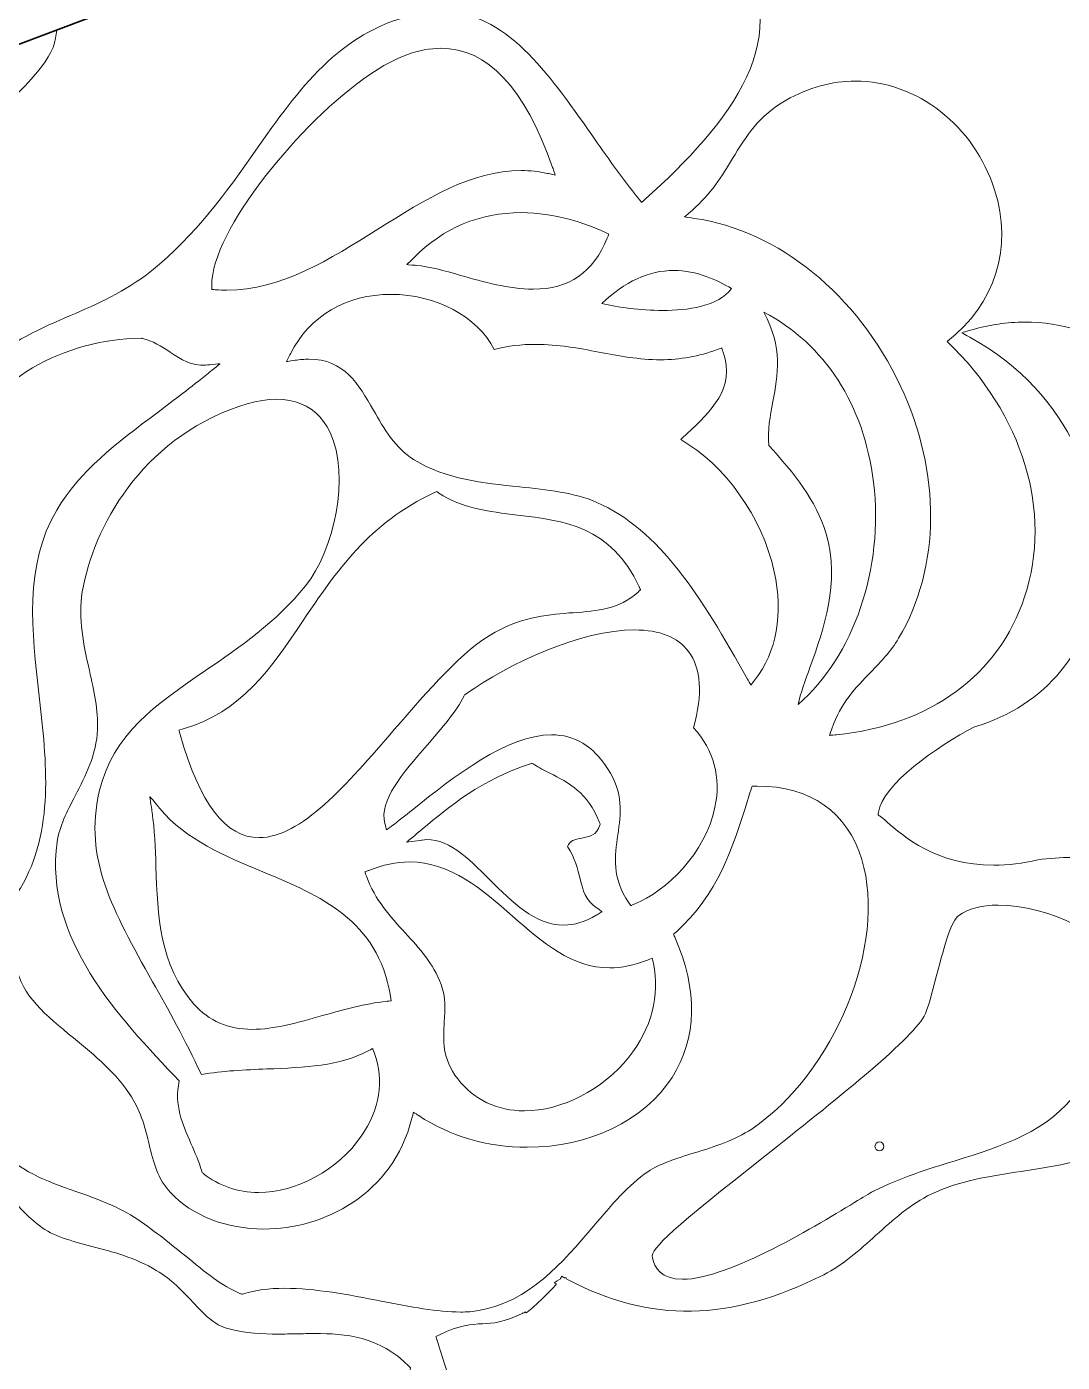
# Model space of a CAD drawing. Header units: millimetres. Extents: x -187 to 113, y -78 to 72.
# Drawn here: x -132.71 to -120.51, y 46.78 to 62.51 of the extents above; entities that cross this region are included whole.
import ezdxf

# ---------------------------------------------------------------- set-up
doc = ezdxf.new("R2010")
doc.units = ezdxf.units.MM
doc.header["$MEASUREMENT"] = 0
doc.layers.add('layer 1', color=7, linetype='Continuous')

msp = doc.modelspace()

# ---------------------------------------------------------------- linework, layer by layer
at = {"layer": 'layer 1', "color": 1, "lineweight": 35}
msp.add_open_spline([(38.43276, 72.15664), (38.43276, 72.15664), (-111.56738, 72.15664), (-111.56738, 72.15664), (-111.56738, 72.15664), (-152.98848, 72.15664), (-186.56732, 38.5779), (-186.56732, -2.84336), (-186.56732, -2.84336), (-186.56732, -44.26448), (-152.98848, -77.84336), (-111.56738, -77.84336), (-111.56738, -77.84336), (-111.56738, -77.84336), (38.43276, -77.84336), (38.43276, -77.84336), (38.43276, -77.84336), (79.85412, -77.84336), (113.43268, -44.26448), (113.43268, -2.84336), (113.43268, -2.84336), (113.43268, 38.5779), (79.85412, 72.15664), (38.43276, 72.15664)], degree=3, knots=[0, 0, 0, 0, 0.14285714, 0.14285714, 0.14285714, 0.14285715, 0.28571429, 0.28571429, 0.28571429, 0.2857143, 0.42857143, 0.42857143, 0.42857143, 0.42857144, 0.57142857, 0.57142857, 0.57142857, 0.57142858, 0.71428571, 0.71428571, 0.71428571, 0.71428572, 1, 1, 1, 1], dxfattribs=at)
msp.add_open_spline([(-117.87722, 66.47888), (-152.71358, 59.99508), (-179.22136, 33.43024), (-181.29874, 1.06578)], degree=3, dxfattribs=at)
at = {"layer": 'layer 1', "color": 1, "lineweight": 9}
for points, knots in [([(-132.35296, 62.47408), (-132.35828, 62.44208), (-132.3634, 62.40976), (-132.36836, 62.3772), (-132.36836, 62.3772), (-132.41172, 62.09346), (-132.77404, 61.75972), (-133.1245, 61.43692), (-133.1245, 61.43692), (-133.51494, 61.07738), (-133.8837, 60.73778), (-133.90712, 60.41408), (-133.90712, 60.41408), (-133.9533, 59.7772), (-133.44768, 58.7219), (-133.27616, 58.5295), (-133.27616, 58.5295), (-133.27616, 58.5295), (-133.24132, 58.49038), (-133.24132, 58.49038), (-133.24132, 58.49038), (-133.24132, 58.49038), (-133.2023, 58.52534), (-133.2023, 58.52534), (-133.2023, 58.52534), (-132.88026, 58.81382), (-132.54716, 58.9577), (-132.19446, 59.11006), (-132.19446, 59.11006), (-131.88022, 59.24578), (-131.55522, 59.38616), (-131.2404, 59.63716), (-131.2404, 59.63716), (-130.71848, 60.0536), (-130.35776, 60.56476), (-130.00902, 61.05904), (-130.00902, 61.05904), (-129.5059, 61.77212), (-129.03074, 62.44558), (-128.15172, 62.65098), (-128.15172, 62.65098), (-128.04054, 62.67692), (-127.93148, 62.69008), (-127.82748, 62.69008), (-127.82748, 62.69008), (-127.07002, 62.69008), (-126.5771, 61.9852), (-126.05518, 61.23894), (-126.05518, 61.23894), (-125.87974, 60.98816), (-125.69842, 60.7288), (-125.50074, 60.48544), (-125.50074, 60.48544), (-125.50074, 60.48544), (-125.46582, 60.44264), (-125.46582, 60.44264), (-125.46582, 60.44264), (-125.46582, 60.44264), (-125.42494, 60.47958), (-125.42494, 60.47958), (-125.42494, 60.47958), (-124.44212, 61.36832), (-123.55508, 62.4213), (-124.4293, 63.49238), (-124.4293, 63.49238), (-124.55598, 63.6476), (-124.76702, 63.71552), (-124.9906, 63.78748), (-124.9906, 63.78748), (-125.22192, 63.86202), (-125.46122, 63.939), (-125.5973, 64.11846), (-125.5973, 64.11846), (-125.69094, 64.24212), (-125.73572, 64.41804), (-125.77892, 64.58812), (-125.77892, 64.58812), (-125.78204, 64.60038), (-125.78516, 64.61266), (-125.7883, 64.62496)], [0, 0, 0, 0, 0.04761905, 0.04761905, 0.04761905, 0.04761906, 0.0952381, 0.0952381, 0.0952381, 0.09523811, 0.14285714, 0.14285714, 0.14285714, 0.14285715, 0.19047619, 0.19047619, 0.19047619, 0.1904762, 0.23809524, 0.23809524, 0.23809524, 0.23809525, 0.28571429, 0.28571429, 0.28571429, 0.2857143, 0.33333333, 0.33333333, 0.33333333, 0.33333334, 0.38095238, 0.38095238, 0.38095238, 0.38095239, 0.42857143, 0.42857143, 0.42857143, 0.42857144, 0.47619048, 0.47619048, 0.47619048, 0.47619049, 0.52380952, 0.52380952, 0.52380952, 0.52380953, 0.57142857, 0.57142857, 0.57142857, 0.57142858, 0.61904762, 0.61904762, 0.61904762, 0.61904763, 0.66666667, 0.66666667, 0.66666667, 0.66666668, 0.71428571, 0.71428571, 0.71428571, 0.71428572, 0.76190476, 0.76190476, 0.76190476, 0.76190477, 0.80952381, 0.80952381, 0.80952381, 0.80952382, 0.85714286, 0.85714286, 0.85714286, 0.85714287, 0.9047619, 0.9047619, 0.9047619, 0.90476191, 1, 1, 1, 1]), ([(-127.83088, 62.25874), (-128.08498, 62.25874), (-128.36686, 62.15438), (-128.66876, 61.94866), (-128.66876, 61.94866), (-129.48952, 61.38962), (-130.5306, 60.10886), (-130.5306, 59.4666), (-130.5306, 59.4666), (-130.5306, 59.4666), (-130.5306, 59.4174), (-130.5306, 59.4174), (-130.5306, 59.4174), (-130.5306, 59.4174), (-130.48202, 59.41358), (-130.48202, 59.41358), (-130.48202, 59.41358), (-130.4381, 59.40996), (-130.39418, 59.4082), (-130.35066, 59.4082), (-130.35066, 59.4082), (-129.71472, 59.40824), (-129.13418, 59.77358), (-128.5727, 60.12678), (-128.5727, 60.12678), (-128.0075, 60.48238), (-127.4736, 60.81818), (-126.88684, 60.81818), (-126.88684, 60.81818), (-126.78252, 60.8182), (-126.67794, 60.80708), (-126.57608, 60.7852), (-126.57608, 60.7852), (-126.57608, 60.7852), (-126.48366, 60.76538), (-126.48366, 60.76538), (-126.48366, 60.76538), (-126.48366, 60.76538), (-126.51558, 60.85534), (-126.51558, 60.85534), (-126.51558, 60.85534), (-126.85118, 61.79972), (-127.2815, 62.25872), (-127.83088, 62.25874)], [0, 0, 0, 0, 0.08333333, 0.08333333, 0.08333333, 0.08333334, 0.16666667, 0.16666667, 0.16666667, 0.16666668, 0.25, 0.25, 0.25, 0.25000001, 0.33333333, 0.33333333, 0.33333333, 0.33333334, 0.41666667, 0.41666667, 0.41666667, 0.41666668, 0.5, 0.5, 0.5, 0.50000001, 0.58333333, 0.58333333, 0.58333333, 0.58333334, 0.66666667, 0.66666667, 0.66666667, 0.66666668, 0.75, 0.75, 0.75, 0.75000001, 0.83333333, 0.83333333, 0.83333333, 0.83333334, 1, 1, 1, 1]), ([(-120.95588, 55.79734), (-120.62494, 56.80052), (-120.97418, 57.94712), (-121.86774, 58.80352), (-121.86774, 58.80352), (-121.30062, 59.2467), (-121.0919, 59.90996), (-121.30944, 60.59036), (-121.30944, 60.59036), (-121.5505, 61.34502), (-122.22476, 61.872), (-122.94888, 61.872), (-122.94888, 61.872), (-123.2263, 61.87206), (-123.50098, 61.7963), (-123.76532, 61.64704), (-123.76532, 61.64704), (-124.08764, 61.46506), (-124.23702, 61.21954), (-124.39514, 60.9595), (-124.39514, 60.9595), (-124.5196, 60.75482), (-124.64832, 60.54314), (-124.87334, 60.34828), (-124.87334, 60.34828), (-124.87334, 60.34828), (-124.96172, 60.2718), (-124.96172, 60.2718), (-124.96172, 60.2718), (-124.96172, 60.2718), (-124.84662, 60.2551), (-124.84662, 60.2551), (-124.84662, 60.2551), (-123.8537, 60.11074), (-122.92396, 59.35598), (-122.42026, 58.28522), (-122.42026, 58.28522), (-121.93722, 57.25856), (-121.94486, 56.14562), (-122.44062, 55.30802), (-122.44062, 55.30802), (-122.53212, 55.15306), (-122.64662, 55.03478), (-122.76794, 54.90968), (-122.76794, 54.90968), (-122.94226, 54.72988), (-123.12246, 54.54382), (-123.2278, 54.24272), (-123.2278, 54.24272), (-123.2278, 54.24272), (-123.25542, 54.1638), (-123.25542, 54.1638), (-123.25542, 54.1638), (-123.25542, 54.1638), (-123.17302, 54.17202), (-123.17302, 54.17202), (-123.17302, 54.17202), (-122.06862, 54.28162), (-121.26044, 54.87398), (-120.95588, 55.79734)], [0, 0, 0, 0, 0.0625, 0.0625, 0.0625, 0.06250001, 0.125, 0.125, 0.125, 0.12500001, 0.1875, 0.1875, 0.1875, 0.18750001, 0.25, 0.25, 0.25, 0.25000001, 0.3125, 0.3125, 0.3125, 0.31250001, 0.375, 0.375, 0.375, 0.37500001, 0.4375, 0.4375, 0.4375, 0.43750001, 0.5, 0.5, 0.5, 0.50000001, 0.5625, 0.5625, 0.5625, 0.56250001, 0.625, 0.625, 0.625, 0.62500001, 0.6875, 0.6875, 0.6875, 0.68750001, 0.75, 0.75, 0.75, 0.75000001, 0.8125, 0.8125, 0.8125, 0.81250001, 0.875, 0.875, 0.875, 0.87500001, 1, 1, 1, 1]), ([(-126.88666, 60.32206), (-127.37284, 60.32206), (-127.79778, 60.14366), (-128.14966, 59.79166), (-128.14966, 59.79166), (-128.14966, 59.79166), (-128.2319, 59.70948), (-128.2319, 59.70948), (-128.2319, 59.70948), (-128.2319, 59.70948), (-128.11664, 59.70076), (-128.11664, 59.70076), (-128.11664, 59.70076), (-127.9741, 59.68984), (-127.79216, 59.63818), (-127.59954, 59.58332), (-127.59954, 59.58332), (-127.33132, 59.50702), (-127.02724, 59.42056), (-126.74564, 59.42056), (-126.74564, 59.42056), (-126.32084, 59.4206), (-126.0349, 59.61774), (-125.8715, 60.0232), (-125.8715, 60.0232), (-125.8715, 60.0232), (-125.85238, 60.07054), (-125.85238, 60.07054), (-125.85238, 60.07054), (-125.85238, 60.07054), (-125.89834, 60.09184), (-125.89834, 60.09184), (-125.89834, 60.09184), (-126.12588, 60.19682), (-126.4821, 60.32204), (-126.88666, 60.32206)], [0, 0, 0, 0, 0.1, 0.1, 0.1, 0.10000001, 0.2, 0.2, 0.2, 0.20000001, 0.3, 0.3, 0.3, 0.30000001, 0.4, 0.4, 0.4, 0.40000001, 0.5, 0.5, 0.5, 0.50000001, 0.6, 0.6, 0.6, 0.60000001, 0.7, 0.7, 0.7, 0.70000001, 0.8, 0.8, 0.8, 0.80000001, 1, 1, 1, 1]), ([(-125.2181, 59.16972), (-125.48338, 59.16972), (-125.74772, 59.20848), (-125.93512, 59.25084), (-125.93512, 59.25084), (-125.66594, 59.50962), (-125.38186, 59.6408), (-125.08954, 59.6408), (-125.08954, 59.6408), (-124.81528, 59.64082), (-124.57558, 59.52668), (-124.40746, 59.42836), (-124.40746, 59.42836), (-124.56388, 59.21596), (-124.92962, 59.16972), (-125.2181, 59.16972)], [0, 0, 0, 0, 0.2, 0.2, 0.2, 0.20000001, 0.4, 0.4, 0.4, 0.40000001, 0.6, 0.6, 0.6, 0.60000001, 1, 1, 1, 1]), ([(-124.18034, 54.7557), (-124.18034, 54.7557), (-124.13192, 54.818), (-124.13192, 54.818), (-124.13192, 54.818), (-123.87708, 55.14606), (-123.79644, 55.59866), (-123.90474, 56.09242), (-123.90474, 56.09242), (-124.04562, 56.73546), (-124.4838, 57.35048), (-125.00664, 57.64802), (-125.00664, 57.64802), (-124.98174, 57.67162), (-124.95642, 57.69528), (-124.93128, 57.71884), (-124.93128, 57.71884), (-124.65084, 57.98074), (-124.36086, 58.25132), (-124.5064, 58.67696), (-124.5064, 58.67696), (-124.5064, 58.67696), (-124.52394, 58.72818), (-124.52394, 58.72818), (-124.52394, 58.72818), (-124.52394, 58.72818), (-124.57422, 58.7096), (-124.57422, 58.7096), (-124.57422, 58.7096), (-124.79374, 58.62862), (-125.01316, 58.58924), (-125.2455, 58.58924), (-125.2455, 58.58924), (-125.49598, 58.58926), (-125.73672, 58.63482), (-125.96962, 58.67908), (-125.96962, 58.67908), (-126.20722, 58.72412), (-126.45288, 58.77072), (-126.71342, 58.77072), (-126.71342, 58.77072), (-126.88228, 58.77074), (-127.0424, 58.75132), (-127.20168, 58.71164), (-127.20168, 58.71164), (-127.39906, 59.09528), (-127.8902, 59.35976), (-128.41502, 59.35976), (-128.41502, 59.35976), (-128.94512, 59.35978), (-129.37808, 59.10474), (-129.60286, 58.65994), (-129.60286, 58.65994), (-129.60286, 58.65994), (-129.64936, 58.56796), (-129.64936, 58.56796), (-129.64936, 58.56796), (-129.64936, 58.56796), (-129.54836, 58.5831), (-129.54836, 58.5831), (-129.54836, 58.5831), (-129.49148, 58.5916), (-129.43666, 58.59588), (-129.38576, 58.59588), (-129.38576, 58.59588), (-128.9685, 58.59594), (-128.80182, 58.30438), (-128.62548, 57.9956), (-128.62548, 57.9956), (-128.5002, 57.77648), (-128.37076, 57.54988), (-128.14652, 57.41134), (-128.14652, 57.41134), (-127.77388, 57.18138), (-127.33314, 57.13568), (-126.90678, 57.09142), (-126.90678, 57.09142), (-126.5751, 57.0571), (-126.26176, 57.02458), (-125.99644, 56.90922), (-125.99644, 56.90922), (-125.25352, 56.5862), (-124.77176, 55.8081), (-124.21906, 54.82456), (-124.21906, 54.82456), (-124.21906, 54.82456), (-124.18034, 54.7557), (-124.18034, 54.7557)], [0, 0, 0, 0, 0.04347826, 0.04347826, 0.04347826, 0.04347827, 0.08695652, 0.08695652, 0.08695652, 0.08695653, 0.13043478, 0.13043478, 0.13043478, 0.13043479, 0.17391304, 0.17391304, 0.17391304, 0.17391305, 0.2173913, 0.2173913, 0.2173913, 0.21739131, 0.26086957, 0.26086957, 0.26086957, 0.26086958, 0.30434783, 0.30434783, 0.30434783, 0.30434784, 0.34782609, 0.34782609, 0.34782609, 0.3478261, 0.39130435, 0.39130435, 0.39130435, 0.39130436, 0.43478261, 0.43478261, 0.43478261, 0.43478262, 0.47826087, 0.47826087, 0.47826087, 0.47826088, 0.52173913, 0.52173913, 0.52173913, 0.52173914, 0.56521739, 0.56521739, 0.56521739, 0.5652174, 0.60869565, 0.60869565, 0.60869565, 0.60869566, 0.65217391, 0.65217391, 0.65217391, 0.65217392, 0.69565217, 0.69565217, 0.69565217, 0.69565218, 0.73913043, 0.73913043, 0.73913043, 0.73913044, 0.7826087, 0.7826087, 0.7826087, 0.78260871, 0.82608696, 0.82608696, 0.82608696, 0.82608697, 0.86956522, 0.86956522, 0.86956522, 0.86956523, 0.91304348, 0.91304348, 0.91304348, 0.91304349, 1, 1, 1, 1]), ([(-119.06582, 55.10064), (-119.0621, 55.10678), (-119.05978, 55.11388), (-119.05846, 55.12194), (-119.05846, 55.12194), (-119.05332, 55.15578), (-119.0738, 55.17758), (-119.1058, 55.19426), (-119.1058, 55.19426), (-118.5536, 55.94666), (-118.46128, 56.84016), (-118.85462, 57.6562), (-118.85462, 57.6562), (-119.25754, 58.49232), (-120.0821, 59.03254), (-120.95532, 59.03254), (-120.95532, 59.03254), (-121.16232, 59.03256), (-121.37024, 59.0023), (-121.57336, 58.9427), (-121.57336, 58.9427), (-121.57336, 58.9427), (-121.69612, 58.90666), (-121.69612, 58.90666), (-121.69612, 58.90666), (-121.69612, 58.90666), (-121.58384, 58.84484), (-121.58384, 58.84484), (-121.58384, 58.84484), (-120.40774, 58.19666), (-119.97886, 56.97914), (-120.0755, 56.0601), (-120.0755, 56.0601), (-120.16896, 55.1707), (-120.70158, 54.5176), (-121.54556, 54.26478), (-121.54556, 54.26478), (-121.9886, 54.0386), (-122.63282, 53.57764), (-122.67782, 53.26118), (-122.67782, 53.26118), (-122.67782, 53.26118), (-122.68254, 53.2271), (-122.68254, 53.2271), (-122.68254, 53.2271), (-122.68254, 53.2271), (-122.65388, 53.2087), (-122.65388, 53.2087), (-122.65388, 53.2087), (-122.6377, 53.19824), (-122.60974, 53.17364), (-122.5773, 53.14516), (-122.5773, 53.14516), (-122.38886, 52.97926), (-121.9965, 52.63388), (-121.3192, 52.63388), (-121.3192, 52.63388), (-121.1518, 52.63388), (-120.9759, 52.65578), (-120.80192, 52.69786), (-120.80192, 52.69786), (-120.6635, 52.71648), (-120.5293, 52.72582), (-120.40336, 52.72582), (-120.40336, 52.72582), (-119.72604, 52.72586), (-119.25638, 52.46092), (-119.08066, 51.97988), (-119.08066, 51.97988), (-118.8454, 51.33594), (-119.2064, 50.45362), (-119.97876, 49.78458), (-119.97876, 49.78458), (-119.97876, 49.78458), (-120.13052, 49.65312), (-120.13052, 49.65312), (-120.13052, 49.65312), (-120.13052, 49.65312), (-119.9343, 49.6919), (-119.9343, 49.6919), (-119.9343, 49.6919), (-119.7777, 49.72288), (-119.62572, 49.77564), (-119.47878, 49.84386), (-119.47878, 49.84386), (-119.47878, 49.84386), (-119.4931, 49.81132), (-119.4931, 49.81132), (-119.4931, 49.81132), (-119.75478, 49.21506), (-120.35788, 49.12374), (-120.9966, 49.0272), (-120.9966, 49.0272), (-121.3595, 48.97228), (-121.73478, 48.9155), (-122.05522, 48.7608), (-122.05522, 48.7608), (-122.2977, 48.6435), (-122.5059, 48.45606), (-122.7072, 48.27484), (-122.7072, 48.27484), (-122.89898, 48.10208), (-123.09748, 47.92336), (-123.32184, 47.81074), (-123.32184, 47.81074), (-124.42586, 47.25584), (-125.36414, 47.23826), (-126.34724, 47.75686), (-126.34724, 47.75686), (-126.34724, 47.75686), (-126.35698, 47.77292), (-126.35698, 47.77292), (-126.35698, 47.77292), (-126.35698, 47.77292), (-126.37502, 47.77292), (-126.37502, 47.77292), (-126.37502, 47.77292), (-126.37502, 47.77292), (-126.40746, 47.79288), (-126.40746, 47.79288), (-126.40746, 47.79288), (-126.40746, 47.79288), (-126.42458, 47.759), (-126.42458, 47.759), (-126.42458, 47.759), (-126.42458, 47.759), (-126.49592, 47.71576), (-126.49592, 47.71576), (-126.49592, 47.71576), (-126.49592, 47.71576), (-126.46876, 47.70132), (-126.46876, 47.70132), (-126.46876, 47.70132), (-126.55514, 47.6064), (-126.75884, 47.40228), (-126.8281, 47.36104), (-126.8281, 47.36104), (-126.8281, 47.36104), (-126.8363, 47.3714), (-126.8363, 47.3714), (-126.8363, 47.3714), (-126.8363, 47.3714), (-126.87386, 47.35324), (-126.87386, 47.35324), (-126.87386, 47.35324), (-127.09764, 47.24508), (-127.21622, 47.239), (-127.34174, 47.23258), (-127.34174, 47.23258), (-127.47188, 47.2261), (-127.60666, 47.21926), (-127.84918, 47.1022), (-127.84918, 47.1022), (-127.84918, 47.1022), (-127.89084, 47.08212), (-127.89084, 47.08212), (-127.89084, 47.08212), (-127.89084, 47.08212), (-127.87654, 47.03772), (-127.87654, 47.03772), (-127.87654, 47.03772), (-127.84296, 46.93368), (-127.81152, 46.83342), (-127.78098, 46.73644), (-127.78098, 46.73644), (-127.59308, 46.13976), (-127.4449, 45.66842), (-127.10048, 45.15688), (-127.10048, 45.15688), (-126.42622, 44.15694), (-125.22706, 43.51078), (-124.04542, 43.51068), (-124.04542, 43.51068), (-123.50474, 43.51068), (-122.99794, 43.64364), (-122.53874, 43.90578), (-122.53874, 43.90578), (-121.9359, 44.2497), (-121.67406, 44.73928), (-121.44306, 45.1712), (-121.44306, 45.1712), (-121.27812, 45.47976), (-121.12236, 45.77106), (-120.86346, 45.98892), (-120.86346, 45.98892), (-120.77998, 46.05926), (-120.6424, 46.09002), (-120.50944, 46.11972), (-120.50944, 46.11972), (-120.39458, 46.14538), (-120.28614, 46.16966), (-120.20628, 46.21902), (-120.20628, 46.21902), (-118.95734, 46.99464), (-118.81456, 48.65596), (-119.3981, 49.81388), (-119.3981, 49.81388), (-119.3981, 49.81388), (-119.42572, 49.86876), (-119.42572, 49.86876), (-119.42572, 49.86876), (-118.63528, 50.2618), (-118.02012, 51.1628), (-117.85796, 52.23656), (-117.85796, 52.23656), (-117.67352, 53.45748), (-118.12364, 54.51642), (-119.06582, 55.10064)], [0, 0, 0, 0, 0.01886792, 0.01886792, 0.01886792, 0.01886793, 0.03773585, 0.03773585, 0.03773585, 0.03773586, 0.05660377, 0.05660377, 0.05660377, 0.05660378, 0.0754717, 0.0754717, 0.0754717, 0.07547171, 0.09433962, 0.09433962, 0.09433962, 0.09433963, 0.11320755, 0.11320755, 0.11320755, 0.11320756, 0.13207547, 0.13207547, 0.13207547, 0.13207548, 0.1509434, 0.1509434, 0.1509434, 0.15094341, 0.16981132, 0.16981132, 0.16981132, 0.16981133, 0.18867925, 0.18867925, 0.18867925, 0.18867926, 0.20754717, 0.20754717, 0.20754717, 0.20754718, 0.22641509, 0.22641509, 0.22641509, 0.2264151, 0.24528302, 0.24528302, 0.24528302, 0.24528303, 0.26415094, 0.26415094, 0.26415094, 0.26415095, 0.28301887, 0.28301887, 0.28301887, 0.28301888, 0.30188679, 0.30188679, 0.30188679, 0.3018868, 0.32075472, 0.32075472, 0.32075472, 0.32075473, 0.33962264, 0.33962264, 0.33962264, 0.33962265, 0.35849057, 0.35849057, 0.35849057, 0.35849058, 0.37735849, 0.37735849, 0.37735849, 0.3773585, 0.39622642, 0.39622642, 0.39622642, 0.39622643, 0.41509434, 0.41509434, 0.41509434, 0.41509435, 0.43396226, 0.43396226, 0.43396226, 0.43396227, 0.45283019, 0.45283019, 0.45283019, 0.4528302, 0.47169811, 0.47169811, 0.47169811, 0.47169812, 0.49056604, 0.49056604, 0.49056604, 0.49056605, 0.50943396, 0.50943396, 0.50943396, 0.50943397, 0.52830189, 0.52830189, 0.52830189, 0.5283019, 0.54716981, 0.54716981, 0.54716981, 0.54716982, 0.56603774, 0.56603774, 0.56603774, 0.56603775, 0.58490566, 0.58490566, 0.58490566, 0.58490567, 0.60377358, 0.60377358, 0.60377358, 0.60377359, 0.62264151, 0.62264151, 0.62264151, 0.62264152, 0.64150943, 0.64150943, 0.64150943, 0.64150944, 0.66037736, 0.66037736, 0.66037736, 0.66037737, 0.67924528, 0.67924528, 0.67924528, 0.67924529, 0.69811321, 0.69811321, 0.69811321, 0.69811322, 0.71698113, 0.71698113, 0.71698113, 0.71698114, 0.73584906, 0.73584906, 0.73584906, 0.73584907, 0.75471698, 0.75471698, 0.75471698, 0.75471699, 0.77358491, 0.77358491, 0.77358491, 0.77358492, 0.79245283, 0.79245283, 0.79245283, 0.79245284, 0.81132075, 0.81132075, 0.81132075, 0.81132076, 0.83018868, 0.83018868, 0.83018868, 0.83018869, 0.8490566, 0.8490566, 0.8490566, 0.84905661, 0.86792453, 0.86792453, 0.86792453, 0.86792454, 0.88679245, 0.88679245, 0.88679245, 0.88679246, 0.90566038, 0.90566038, 0.90566038, 0.90566039, 0.9245283, 0.9245283, 0.9245283, 0.92452831, 0.94339623, 0.94339623, 0.94339623, 0.94339624, 0.96226415, 0.96226415, 0.96226415, 0.96226416, 1, 1, 1, 1]), ([(-122.7357, 57.14532), (-122.84504, 58.05522), (-123.31188, 58.77584), (-124.02686, 59.14928), (-124.02686, 59.14928), (-123.802, 58.73174), (-123.86252, 58.40944), (-123.92128, 58.09674), (-123.92128, 58.09674), (-123.95366, 57.92402), (-123.98436, 57.76056), (-123.96994, 57.58034), (-123.96994, 57.58034), (-123.66936, 57.2476), (-123.41202, 56.93792), (-123.29446, 56.53812), (-123.29446, 56.53812), (-123.1256, 55.96352), (-123.32276, 55.41586), (-123.48128, 54.97576), (-123.48128, 54.97576), (-123.54128, 54.80896), (-123.59536, 54.659), (-123.6236, 54.52724), (-123.6236, 54.52724), (-122.96822, 55.0975), (-122.61376, 56.12946), (-122.7357, 57.14532)], [0, 0, 0, 0, 0.24999999, 0.25, 0.25, 0.25, 0.37499999, 0.375, 0.375, 0.375, 0.49999999, 0.5, 0.5, 0.5, 0.62499999, 0.625, 0.625, 0.625, 0.74999999, 0.75, 0.75, 0.75, 0.87499999, 0.875, 0.875, 0.875, 1, 1, 1, 1]), ([(-132.83906, 52.3387), (-132.83906, 52.3387), (-132.80216, 52.33072), (-132.80216, 52.33072), (-132.80216, 52.33072), (-132.80216, 52.33072), (-132.78278, 52.36356), (-132.78278, 52.36356), (-132.78278, 52.36356), (-132.38118, 53.04606), (-132.47362, 53.85008), (-132.5629, 54.6276), (-132.5629, 54.6276), (-132.64992, 55.38638), (-132.74004, 56.171), (-132.3553, 56.81636), (-132.3553, 56.81636), (-132.07488, 57.28742), (-131.6719, 57.59), (-131.16172, 57.97322), (-131.16172, 57.97322), (-130.97348, 58.11466), (-130.77874, 58.26084), (-130.56816, 58.43162), (-130.56816, 58.43162), (-130.56816, 58.43162), (-130.43188, 58.54194), (-130.43188, 58.54194), (-130.43188, 58.54194), (-130.43188, 58.54194), (-130.60564, 58.52616), (-130.60564, 58.52616), (-130.60564, 58.52616), (-130.7635, 58.51216), (-130.8876, 58.59348), (-131.02132, 58.68032), (-131.02132, 58.68032), (-131.12184, 58.74562), (-131.22584, 58.8131), (-131.34688, 58.84052), (-131.34688, 58.84052), (-131.34688, 58.84052), (-131.35284, 58.84188), (-131.35284, 58.84188), (-131.35284, 58.84188), (-131.35284, 58.84188), (-131.35888, 58.84184), (-131.35888, 58.84184), (-131.35888, 58.84184), (-132.28834, 58.83264), (-133.11168, 58.35058), (-133.56118, 57.5523), (-133.56118, 57.5523), (-133.97324, 56.82066), (-133.98664, 55.97106), (-133.5986, 55.27394), (-133.5986, 55.27394), (-133.82544, 54.75556), (-134.04514, 53.70276), (-133.69382, 52.99398), (-133.69382, 52.99398), (-133.5208, 52.64478), (-133.23316, 52.4243), (-132.83906, 52.3387)], [0, 0, 0, 0, 0.05882353, 0.05882353, 0.05882353, 0.05882354, 0.11764706, 0.11764706, 0.11764706, 0.11764707, 0.17647059, 0.17647059, 0.17647059, 0.1764706, 0.23529412, 0.23529412, 0.23529412, 0.23529413, 0.29411765, 0.29411765, 0.29411765, 0.29411766, 0.35294118, 0.35294118, 0.35294118, 0.35294119, 0.41176471, 0.41176471, 0.41176471, 0.41176472, 0.47058824, 0.47058824, 0.47058824, 0.47058825, 0.52941176, 0.52941176, 0.52941176, 0.52941177, 0.58823529, 0.58823529, 0.58823529, 0.5882353, 0.64705882, 0.64705882, 0.64705882, 0.64705883, 0.70588235, 0.70588235, 0.70588235, 0.70588236, 0.76470588, 0.76470588, 0.76470588, 0.76470589, 0.82352941, 0.82352941, 0.82352941, 0.82352942, 0.88235294, 0.88235294, 0.88235294, 0.88235295, 1, 1, 1, 1]), ([(-130.77442, 49.35502), (-130.72934, 49.25242), (-130.68268, 49.14628), (-130.64752, 49.02992), (-130.64752, 49.02992), (-130.64752, 49.02992), (-130.64272, 49.01414), (-130.64272, 49.01414), (-130.64272, 49.01414), (-130.64272, 49.01414), (-130.62986, 49.00378), (-130.62986, 49.00378), (-130.62986, 49.00378), (-130.44778, 48.85724), (-130.22258, 48.77972), (-129.97874, 48.77972), (-129.97874, 48.77972), (-129.52888, 48.77974), (-129.04298, 49.04546), (-128.76954, 49.44092), (-128.76954, 49.44092), (-128.55408, 49.75264), (-128.49876, 50.09974), (-128.61368, 50.4183), (-128.61368, 50.4183), (-128.61368, 50.4183), (-128.63432, 50.47582), (-128.63432, 50.47582), (-128.63432, 50.47582), (-128.63432, 50.47582), (-128.68786, 50.44692), (-128.68786, 50.44692), (-128.68786, 50.44692), (-129.01808, 50.26826), (-129.43706, 50.25168), (-129.88062, 50.234), (-129.88062, 50.234), (-130.13728, 50.22386), (-130.40228, 50.21328), (-130.65174, 50.16862), (-130.65174, 50.16862), (-130.84402, 50.57962), (-131.04672, 50.94148), (-131.22618, 51.2618), (-131.22618, 51.2618), (-131.69786, 52.10384), (-132.03866, 52.71218), (-131.85364, 53.50148), (-131.85364, 53.50148), (-131.69388, 54.18402), (-131.1891, 54.52814), (-130.60448, 54.9265), (-130.60448, 54.9265), (-130.19684, 55.20448), (-129.77514, 55.49184), (-129.42458, 55.9273), (-129.42458, 55.9273), (-129.09286, 56.33862), (-128.89488, 57.21666), (-129.13672, 57.73224), (-129.13672, 57.73224), (-129.31244, 58.10692), (-129.69182, 58.2194), (-130.20976, 58.04004), (-130.20976, 58.04004), (-131.3637, 57.64098), (-131.9244, 56.61356), (-132.0539, 55.85496), (-132.0539, 55.85496), (-132.10724, 55.54118), (-132.03768, 55.22938), (-131.97032, 54.9278), (-131.97032, 54.9278), (-131.9166, 54.68684), (-131.86582, 54.45922), (-131.87476, 54.2353), (-131.87476, 54.2353), (-131.88748, 53.935), (-132.0145, 53.68996), (-132.13738, 53.45326), (-132.13738, 53.45326), (-132.23342, 53.2681), (-132.32402, 53.0933), (-132.35008, 52.90778), (-132.35008, 52.90778), (-132.51018, 51.77978), (-131.63068, 50.84628), (-130.91326, 50.0943), (-130.91326, 50.0943), (-130.97356, 49.80856), (-130.87678, 49.58802), (-130.77442, 49.35502)], [0, 0, 0, 0, 0.04166667, 0.04166667, 0.04166667, 0.04166668, 0.08333333, 0.08333333, 0.08333333, 0.08333334, 0.125, 0.125, 0.125, 0.12500001, 0.16666667, 0.16666667, 0.16666667, 0.16666668, 0.20833333, 0.20833333, 0.20833333, 0.20833334, 0.25, 0.25, 0.25, 0.25000001, 0.29166667, 0.29166667, 0.29166667, 0.29166668, 0.33333333, 0.33333333, 0.33333333, 0.33333334, 0.375, 0.375, 0.375, 0.37500001, 0.41666667, 0.41666667, 0.41666667, 0.41666668, 0.45833333, 0.45833333, 0.45833333, 0.45833334, 0.5, 0.5, 0.5, 0.50000001, 0.54166667, 0.54166667, 0.54166667, 0.54166668, 0.58333333, 0.58333333, 0.58333333, 0.58333334, 0.625, 0.625, 0.625, 0.62500001, 0.66666667, 0.66666667, 0.66666667, 0.66666668, 0.70833333, 0.70833333, 0.70833333, 0.70833334, 0.75, 0.75, 0.75, 0.75000001, 0.79166667, 0.79166667, 0.79166667, 0.79166668, 0.83333333, 0.83333333, 0.83333333, 0.83333334, 0.875, 0.875, 0.875, 0.87500001, 0.91666667, 0.91666667, 0.91666667, 0.91666668, 1, 1, 1, 1]), ([(-130.86544, 54.24144), (-130.86544, 54.24144), (-130.91656, 54.22708), (-130.91656, 54.22708), (-130.91656, 54.22708), (-130.91656, 54.22708), (-130.90202, 54.17552), (-130.90202, 54.17552), (-130.90202, 54.17552), (-130.67144, 53.35742), (-130.36738, 52.95968), (-129.97226, 52.95954), (-129.97226, 52.95954), (-129.47686, 52.95956), (-128.94378, 53.57784), (-128.37958, 54.23244), (-128.37958, 54.23244), (-127.98054, 54.69552), (-127.56784, 55.17424), (-127.19372, 55.3791), (-127.19372, 55.3791), (-126.84812, 55.5685), (-126.54258, 55.59026), (-126.27286, 55.6095), (-126.27286, 55.6095), (-125.9839, 55.63014), (-125.7344, 55.64782), (-125.5086, 55.85198), (-125.5086, 55.85198), (-125.5086, 55.85198), (-125.47946, 55.8783), (-125.47946, 55.8783), (-125.47946, 55.8783), (-125.47946, 55.8783), (-125.49598, 55.91414), (-125.49598, 55.91414), (-125.49598, 55.91414), (-125.82498, 56.62756), (-126.38696, 56.69482), (-126.93054, 56.7599), (-126.93054, 56.7599), (-127.26726, 56.80028), (-127.5853, 56.83834), (-127.8556, 57.0194), (-127.8556, 57.0194), (-127.8556, 57.0194), (-127.87986, 57.0357), (-127.87986, 57.0357), (-127.87986, 57.0357), (-127.87986, 57.0357), (-127.9064, 57.0235), (-127.9064, 57.0235), (-127.9064, 57.0235), (-128.67356, 56.67078), (-129.06972, 56.08444), (-129.4528, 55.51738), (-129.4528, 55.51738), (-129.8299, 54.95902), (-130.18616, 54.43168), (-130.86544, 54.24144)], [0, 0, 0, 0, 0.0625, 0.0625, 0.0625, 0.06250001, 0.125, 0.125, 0.125, 0.12500001, 0.1875, 0.1875, 0.1875, 0.18750001, 0.25, 0.25, 0.25, 0.25000001, 0.3125, 0.3125, 0.3125, 0.31250001, 0.375, 0.375, 0.375, 0.37500001, 0.4375, 0.4375, 0.4375, 0.43750001, 0.5, 0.5, 0.5, 0.50000001, 0.5625, 0.5625, 0.5625, 0.56250001, 0.625, 0.625, 0.625, 0.62500001, 0.6875, 0.6875, 0.6875, 0.68750001, 0.75, 0.75, 0.75, 0.75000001, 0.8125, 0.8125, 0.8125, 0.81250001, 0.875, 0.875, 0.875, 0.87500001, 1, 1, 1, 1]), ([(-124.60334, 53.31704), (-124.52936, 53.66784), (-124.61638, 53.99144), (-124.8548, 54.2547), (-124.8548, 54.2547), (-124.74698, 54.65276), (-124.76646, 54.95408), (-124.91298, 55.15078), (-124.91298, 55.15078), (-125.0393, 55.32048), (-125.25328, 55.40644), (-125.54882, 55.40644), (-125.54882, 55.40644), (-126.18382, 55.40646), (-127.02668, 55.01406), (-127.54114, 54.6496), (-127.54114, 54.6496), (-127.54114, 54.6496), (-127.55228, 54.64172), (-127.55228, 54.64172), (-127.55228, 54.64172), (-127.55228, 54.64172), (-127.55824, 54.62932), (-127.55824, 54.62932), (-127.55824, 54.62932), (-127.6452, 54.4489), (-127.8227, 54.24492), (-127.99428, 54.04784), (-127.99428, 54.04784), (-128.28528, 53.7135), (-128.56038, 53.39754), (-128.49038, 53.12686), (-128.49038, 53.12686), (-128.49038, 53.12686), (-128.47052, 53.04992), (-128.47052, 53.04992), (-128.47052, 53.04992), (-128.47052, 53.04992), (-128.4078, 53.09792), (-128.4078, 53.09792), (-128.4078, 53.09792), (-128.33226, 53.15564), (-128.25152, 53.21984), (-128.16638, 53.28752), (-128.16638, 53.28752), (-127.67126, 53.681), (-127.05522, 54.1706), (-126.52736, 54.1706), (-126.52736, 54.1706), (-126.25688, 54.17062), (-126.04126, 54.0409), (-125.86818, 53.774), (-125.86818, 53.774), (-125.67814, 53.48036), (-125.71206, 53.2429), (-125.7478, 52.99162), (-125.7478, 52.99162), (-125.78316, 52.74326), (-125.81986, 52.48636), (-125.61832, 52.19288), (-125.61832, 52.19288), (-125.61832, 52.19288), (-125.5943, 52.15798), (-125.5943, 52.15798), (-125.5943, 52.15798), (-125.5943, 52.15798), (-125.55532, 52.1739), (-125.55532, 52.1739), (-125.55532, 52.1739), (-125.16888, 52.33164), (-124.7179, 52.77492), (-124.60334, 53.31704)], [0, 0, 0, 0, 0.05263158, 0.05263158, 0.05263158, 0.05263159, 0.10526316, 0.10526316, 0.10526316, 0.10526317, 0.15789474, 0.15789474, 0.15789474, 0.15789475, 0.21052632, 0.21052632, 0.21052632, 0.21052633, 0.26315789, 0.26315789, 0.26315789, 0.2631579, 0.31578947, 0.31578947, 0.31578947, 0.31578948, 0.36842105, 0.36842105, 0.36842105, 0.36842106, 0.42105263, 0.42105263, 0.42105263, 0.42105264, 0.47368421, 0.47368421, 0.47368421, 0.47368422, 0.52631579, 0.52631579, 0.52631579, 0.5263158, 0.57894737, 0.57894737, 0.57894737, 0.57894738, 0.63157895, 0.63157895, 0.63157895, 0.63157896, 0.68421053, 0.68421053, 0.68421053, 0.68421054, 0.73684211, 0.73684211, 0.73684211, 0.73684212, 0.78947368, 0.78947368, 0.78947368, 0.78947369, 0.84210526, 0.84210526, 0.84210526, 0.84210527, 0.89473684, 0.89473684, 0.89473684, 0.89473685, 1, 1, 1, 1]), ([(-126.17048, 52.95476), (-126.08966, 52.96924), (-125.98898, 52.98706), (-125.95918, 53.10556), (-125.95918, 53.10556), (-125.95918, 53.10556), (-125.95502, 53.12236), (-125.95502, 53.12236), (-125.95502, 53.12236), (-125.95502, 53.12236), (-125.96142, 53.1385), (-125.96142, 53.1385), (-125.96142, 53.1385), (-126.10166, 53.49222), (-126.32754, 53.6073), (-126.54606, 53.71868), (-126.54606, 53.71868), (-126.60876, 53.75068), (-126.67354, 53.78372), (-126.73428, 53.82186), (-126.73428, 53.82186), (-126.73428, 53.82186), (-126.75464, 53.83478), (-126.75464, 53.83478), (-126.75464, 53.83478), (-126.75464, 53.83478), (-126.77762, 53.8275), (-126.77762, 53.8275), (-126.77762, 53.8275), (-127.348, 53.64786), (-127.73706, 53.32186), (-128.04964, 53.06), (-128.04964, 53.06), (-128.04964, 53.06), (-128.23578, 52.90442), (-128.23578, 52.90442), (-128.23578, 52.90442), (-128.23578, 52.90442), (-128.04996, 52.93158), (-128.04996, 52.93158), (-128.04996, 52.93158), (-127.76444, 52.97334), (-127.5182, 52.72608), (-127.25562, 52.4632), (-127.25562, 52.4632), (-126.99316, 52.20048), (-126.72178, 51.92886), (-126.3838, 51.92882), (-126.3838, 51.92882), (-126.25804, 51.92884), (-126.12946, 51.96776), (-126.00164, 52.04464), (-126.00164, 52.04464), (-126.00164, 52.04464), (-125.9314, 52.08696), (-125.9314, 52.08696), (-125.9314, 52.08696), (-125.9314, 52.08696), (-125.99854, 52.13416), (-125.99854, 52.13416), (-125.99854, 52.13416), (-126.13078, 52.22694), (-126.15618, 52.33114), (-126.19134, 52.47526), (-126.19134, 52.47526), (-126.21862, 52.58718), (-126.24952, 52.71336), (-126.33898, 52.85536), (-126.33898, 52.85536), (-126.3108, 52.92616), (-126.25516, 52.93972), (-126.17048, 52.95476)], [0, 0, 0, 0, 0.05263158, 0.05263158, 0.05263158, 0.05263159, 0.10526316, 0.10526316, 0.10526316, 0.10526317, 0.15789474, 0.15789474, 0.15789474, 0.15789475, 0.21052632, 0.21052632, 0.21052632, 0.21052633, 0.26315789, 0.26315789, 0.26315789, 0.2631579, 0.31578947, 0.31578947, 0.31578947, 0.31578948, 0.36842105, 0.36842105, 0.36842105, 0.36842106, 0.42105263, 0.42105263, 0.42105263, 0.42105264, 0.47368421, 0.47368421, 0.47368421, 0.47368422, 0.52631579, 0.52631579, 0.52631579, 0.5263158, 0.57894737, 0.57894737, 0.57894737, 0.57894738, 0.63157895, 0.63157895, 0.63157895, 0.63157896, 0.68421053, 0.68421053, 0.68421053, 0.68421054, 0.73684211, 0.73684211, 0.73684211, 0.73684212, 0.78947368, 0.78947368, 0.78947368, 0.78947369, 0.84210526, 0.84210526, 0.84210526, 0.84210527, 0.89473684, 0.89473684, 0.89473684, 0.89473685, 1, 1, 1, 1]), ([(-124.1067, 53.56656), (-124.1067, 53.56656), (-124.1669, 53.56604), (-124.1669, 53.56604), (-124.1669, 53.56604), (-124.1669, 53.56604), (-124.21574, 53.41044), (-124.21574, 53.41044), (-124.21574, 53.41044), (-124.39526, 52.83508), (-124.56482, 52.29166), (-125.06206, 51.8475), (-125.06206, 51.8475), (-125.06206, 51.8475), (-125.0909, 51.8217), (-125.0909, 51.8217), (-125.0909, 51.8217), (-125.0909, 51.8217), (-125.07528, 51.78602), (-125.07528, 51.78602), (-125.07528, 51.78602), (-124.80284, 51.16358), (-124.81426, 50.5929), (-125.1084, 50.13552), (-125.1084, 50.13552), (-125.43512, 49.62744), (-126.08892, 49.31174), (-126.81458, 49.3117), (-126.81458, 49.3117), (-127.28066, 49.3117), (-127.72248, 49.44076), (-128.0925, 49.68512), (-128.0925, 49.68512), (-128.0925, 49.68512), (-128.15406, 49.72578), (-128.15406, 49.72578), (-128.15406, 49.72578), (-128.15406, 49.72578), (-128.17224, 49.65384), (-128.17224, 49.65384), (-128.17224, 49.65384), (-128.40036, 48.75222), (-129.21326, 48.34858), (-129.9177, 48.34852), (-129.9177, 48.34852), (-130.35842, 48.34852), (-130.75872, 48.50488), (-131.01554, 48.77754), (-131.01554, 48.77754), (-131.16884, 48.94046), (-131.21624, 49.13658), (-131.26666, 49.34412), (-131.26666, 49.34412), (-131.31082, 49.52694), (-131.35656, 49.71598), (-131.4748, 49.90496), (-131.4748, 49.90496), (-131.64846, 50.18264), (-131.90812, 50.39496), (-132.1593, 50.6004), (-132.1593, 50.6004), (-132.47766, 50.86066), (-132.77834, 51.10654), (-132.82764, 51.43922), (-132.82764, 51.43922), (-132.82764, 51.43922), (-132.8445, 51.55278), (-132.8445, 51.55278), (-132.8445, 51.55278), (-132.8445, 51.55278), (-132.91924, 51.46648), (-132.91924, 51.46648), (-132.91924, 51.46648), (-133.51128, 50.78338), (-133.55192, 49.97636), (-133.02812, 49.30768), (-133.02812, 49.30768), (-132.81266, 49.03272), (-132.48188, 48.9158), (-132.13174, 48.79196), (-132.13174, 48.79196), (-131.88258, 48.70388), (-131.62496, 48.61292), (-131.3995, 48.45938), (-131.3995, 48.45938), (-131.18406, 48.3124), (-131.0014, 48.16296), (-130.84006, 48.03114), (-130.84006, 48.03114), (-130.6073, 47.84086), (-130.40626, 47.67636), (-130.19074, 47.58698), (-130.19074, 47.58698), (-130.19074, 47.58698), (-130.17318, 47.57976), (-130.17318, 47.57976), (-130.17318, 47.57976), (-130.17318, 47.57976), (-130.15506, 47.58552), (-130.15506, 47.58552), (-130.15506, 47.58552), (-130.01746, 47.62924), (-129.85886, 47.65044), (-129.67004, 47.65044), (-129.67004, 47.65044), (-129.31304, 47.65048), (-128.91774, 47.57392), (-128.5353, 47.4999), (-128.5353, 47.4999), (-128.19144, 47.4334), (-127.8668, 47.37056), (-127.60154, 47.37056), (-127.60154, 47.37056), (-127.52142, 47.3706), (-127.45154, 47.37608), (-127.3879, 47.38758), (-127.3879, 47.38758), (-126.7854, 47.4964), (-126.40174, 47.94842), (-126.03078, 48.38556), (-126.03078, 48.38556), (-125.82, 48.63378), (-125.62096, 48.86826), (-125.3935, 49.02418), (-125.3935, 49.02418), (-125.25556, 49.11874), (-125.05678, 49.1803), (-124.8462, 49.24564), (-124.8462, 49.24564), (-124.60962, 49.319), (-124.36534, 49.39482), (-124.17042, 49.52698), (-124.17042, 49.52698), (-123.1918, 50.19054), (-122.57382, 51.70392), (-122.87382, 52.70238), (-122.87382, 52.70238), (-123.04128, 53.25966), (-123.47922, 53.56656), (-124.1067, 53.56656)], [0, 0, 0, 0, 0.02777778, 0.02777778, 0.02777778, 0.02777779, 0.05555556, 0.05555556, 0.05555556, 0.05555557, 0.08333333, 0.08333333, 0.08333333, 0.08333334, 0.11111111, 0.11111111, 0.11111111, 0.11111112, 0.13888889, 0.13888889, 0.13888889, 0.1388889, 0.16666667, 0.16666667, 0.16666667, 0.16666668, 0.19444444, 0.19444444, 0.19444444, 0.19444445, 0.22222222, 0.22222222, 0.22222222, 0.22222223, 0.25, 0.25, 0.25, 0.25000001, 0.27777778, 0.27777778, 0.27777778, 0.27777779, 0.30555556, 0.30555556, 0.30555556, 0.30555557, 0.33333333, 0.33333333, 0.33333333, 0.33333334, 0.36111111, 0.36111111, 0.36111111, 0.36111112, 0.38888889, 0.38888889, 0.38888889, 0.3888889, 0.41666667, 0.41666667, 0.41666667, 0.41666668, 0.44444444, 0.44444444, 0.44444444, 0.44444445, 0.47222222, 0.47222222, 0.47222222, 0.47222223, 0.5, 0.5, 0.5, 0.50000001, 0.52777778, 0.52777778, 0.52777778, 0.52777779, 0.55555556, 0.55555556, 0.55555556, 0.55555557, 0.58333333, 0.58333333, 0.58333333, 0.58333334, 0.61111111, 0.61111111, 0.61111111, 0.61111112, 0.63888889, 0.63888889, 0.63888889, 0.6388889, 0.66666667, 0.66666667, 0.66666667, 0.66666668, 0.69444444, 0.69444444, 0.69444444, 0.69444445, 0.72222222, 0.72222222, 0.72222222, 0.72222223, 0.75, 0.75, 0.75, 0.75000001, 0.77777778, 0.77777778, 0.77777778, 0.77777779, 0.80555556, 0.80555556, 0.80555556, 0.80555557, 0.83333333, 0.83333333, 0.83333333, 0.83333334, 0.86111111, 0.86111111, 0.86111111, 0.86111112, 0.88888889, 0.88888889, 0.88888889, 0.8888889, 0.91666667, 0.91666667, 0.91666667, 0.91666668, 0.94444444, 0.94444444, 0.94444444, 0.94444445, 1, 1, 1, 1]), ([(-128.41648, 51.03596), (-128.41648, 51.03596), (-128.4255, 51.09188), (-128.4255, 51.09188), (-128.4255, 51.09188), (-128.5702, 51.9911), (-129.26056, 52.27834), (-129.92804, 52.55614), (-129.92804, 52.55614), (-130.37208, 52.74092), (-130.83126, 52.93202), (-131.13996, 53.30148), (-131.13996, 53.30148), (-131.13996, 53.30148), (-131.25902, 53.44414), (-131.25902, 53.44414), (-131.25902, 53.44414), (-131.25902, 53.44414), (-131.23222, 53.25938), (-131.23222, 53.25938), (-131.23222, 53.25938), (-131.2024, 53.05422), (-131.19492, 52.84166), (-131.18704, 52.61672), (-131.18704, 52.61672), (-131.1671, 52.0465), (-131.14642, 51.45698), (-130.73912, 50.99896), (-130.73912, 50.99896), (-130.5608, 50.79858), (-130.33668, 50.70104), (-130.05406, 50.70106), (-130.05406, 50.70106), (-129.79456, 50.70108), (-129.5179, 50.77966), (-129.22516, 50.8627), (-129.22516, 50.8627), (-128.97862, 50.93278), (-128.72378, 51.0051), (-128.47226, 51.0303), (-128.47226, 51.0303), (-128.47226, 51.0303), (-128.41648, 51.03596), (-128.41648, 51.03596)], [0, 0, 0, 0, 0.08333333, 0.08333333, 0.08333333, 0.08333334, 0.16666667, 0.16666667, 0.16666667, 0.16666668, 0.25, 0.25, 0.25, 0.25000001, 0.33333333, 0.33333333, 0.33333333, 0.33333334, 0.41666667, 0.41666667, 0.41666667, 0.41666668, 0.5, 0.5, 0.5, 0.50000001, 0.58333333, 0.58333333, 0.58333333, 0.58333334, 0.66666667, 0.66666667, 0.66666667, 0.66666668, 0.75, 0.75, 0.75, 0.75000001, 0.83333333, 0.83333333, 0.83333333, 0.83333334, 1, 1, 1, 1]), ([(-127.63248, 50.11748), (-127.44274, 49.87116), (-127.17122, 49.74094), (-126.84722, 49.74094), (-126.84722, 49.74094), (-126.40712, 49.74094), (-125.92436, 49.98962), (-125.61714, 50.37444), (-125.61714, 50.37444), (-125.35054, 50.70812), (-125.24816, 51.10042), (-125.32866, 51.47886), (-125.32866, 51.47886), (-125.32866, 51.47886), (-125.34174, 51.54048), (-125.34174, 51.54048), (-125.34174, 51.54048), (-125.34174, 51.54048), (-125.39954, 51.51714), (-125.39954, 51.51714), (-125.39954, 51.51714), (-125.55418, 51.45488), (-125.69932, 51.42446), (-125.84302, 51.42446), (-125.84302, 51.42446), (-126.2908, 51.42448), (-126.62914, 51.72144), (-126.98738, 52.03588), (-126.98738, 52.03588), (-127.34438, 52.34908), (-127.71338, 52.67284), (-128.19974, 52.67284), (-128.19974, 52.67284), (-128.35384, 52.67286), (-128.5148, 52.63962), (-128.67844, 52.57402), (-128.67844, 52.57402), (-128.67844, 52.57402), (-128.72616, 52.55482), (-128.72616, 52.55482), (-128.72616, 52.55482), (-128.72616, 52.55482), (-128.70846, 52.50616), (-128.70846, 52.50616), (-128.70846, 52.50616), (-128.6053, 52.22294), (-128.42578, 52.02694), (-128.25194, 51.83748), (-128.25194, 51.83748), (-128.0828, 51.6531), (-127.92322, 51.47896), (-127.8289, 51.22974), (-127.8289, 51.22974), (-127.77122, 51.07746), (-127.78068, 50.937), (-127.79076, 50.78846), (-127.79076, 50.78846), (-127.80496, 50.57772), (-127.8197, 50.35978), (-127.63248, 50.11748)], [0, 0, 0, 0, 0.0625, 0.0625, 0.0625, 0.06250001, 0.125, 0.125, 0.125, 0.12500001, 0.1875, 0.1875, 0.1875, 0.18750001, 0.25, 0.25, 0.25, 0.25000001, 0.3125, 0.3125, 0.3125, 0.31250001, 0.375, 0.375, 0.375, 0.37500001, 0.4375, 0.4375, 0.4375, 0.43750001, 0.5, 0.5, 0.5, 0.50000001, 0.5625, 0.5625, 0.5625, 0.56250001, 0.625, 0.625, 0.625, 0.62500001, 0.6875, 0.6875, 0.6875, 0.68750001, 0.75, 0.75, 0.75, 0.75000001, 0.8125, 0.8125, 0.8125, 0.81250001, 0.875, 0.875, 0.875, 0.87500001, 1, 1, 1, 1]), ([(-122.72798, 48.79906), (-122.41522, 48.95374), (-122.09554, 49.05314), (-121.78642, 49.14932), (-121.78642, 49.14932), (-121.2146, 49.32704), (-120.67458, 49.49498), (-120.32676, 49.9818), (-120.32676, 49.9818), (-120.21768, 50.1344), (-119.76232, 51.16122), (-119.81444, 51.39022), (-119.81444, 51.39022), (-119.9091, 51.80718), (-120.69186, 52.1643), (-121.2664, 52.1643), (-121.2664, 52.1643), (-121.46256, 52.16432), (-121.6187, 52.12362), (-121.7304, 52.04328), (-121.7304, 52.04328), (-121.82032, 51.97846), (-121.88966, 51.73232), (-121.99308, 51.33492), (-121.99308, 51.33492), (-122.04494, 51.13522), (-122.09866, 50.92876), (-122.1401, 50.8556), (-122.1401, 50.8556), (-122.30704, 50.56), (-123.21588, 49.84066), (-124.01776, 49.20598), (-124.01776, 49.20598), (-125.07958, 48.36566), (-125.36372, 48.12208), (-125.34082, 48.00992), (-125.34082, 48.00992), (-125.31724, 47.8942), (-125.23616, 47.75634), (-124.98364, 47.75628), (-124.98364, 47.75628), (-124.43954, 47.75628), (-123.37686, 48.406), (-122.92314, 48.68348), (-122.92314, 48.68348), (-122.8317, 48.7393), (-122.75964, 48.78342), (-122.73306, 48.79662), (-122.73306, 48.79662), (-122.73158, 48.7974), (-122.72986, 48.79818), (-122.72798, 48.79906)], [0, 0, 0, 0, 0.07142857, 0.07142857, 0.07142857, 0.07142858, 0.14285714, 0.14285714, 0.14285714, 0.14285715, 0.21428571, 0.21428571, 0.21428571, 0.21428572, 0.28571429, 0.28571429, 0.28571429, 0.2857143, 0.35714286, 0.35714286, 0.35714286, 0.35714287, 0.42857143, 0.42857143, 0.42857143, 0.42857144, 0.5, 0.5, 0.5, 0.50000001, 0.57142857, 0.57142857, 0.57142857, 0.57142858, 0.64285714, 0.64285714, 0.64285714, 0.64285715, 0.71428571, 0.71428571, 0.71428571, 0.71428572, 0.78571429, 0.78571429, 0.78571429, 0.7857143, 0.85714286, 0.85714286, 0.85714286, 0.85714287, 1, 1, 1, 1]), ([(-132.487, 44.74322), (-132.4573, 44.91282), (-132.56786, 45.04434), (-132.66648, 45.16166), (-132.66648, 45.16166), (-132.71802, 45.2229), (-132.77122, 45.2863), (-132.80358, 45.35208), (-132.80358, 45.35208), (-132.80358, 45.35208), (-132.81252, 45.37052), (-132.81252, 45.37052), (-132.81252, 45.37052), (-132.81252, 45.37052), (-132.83152, 45.37806), (-132.83152, 45.37806), (-132.83152, 45.37806), (-133.10762, 45.4872), (-133.7807, 45.81736), (-134.06514, 46.52572), (-134.06514, 46.52572), (-134.13124, 46.68934), (-134.13754, 46.92112), (-134.14432, 47.16664), (-134.14432, 47.16664), (-134.15044, 47.39142), (-134.15748, 47.64618), (-134.21168, 47.88964), (-134.21168, 47.88964), (-134.26082, 48.1106), (-134.32546, 48.30644), (-134.38228, 48.47914), (-134.38228, 48.47914), (-134.54794, 48.9812), (-134.6572, 49.31274), (-134.29186, 49.76464), (-134.29186, 49.76464), (-134.29186, 49.76464), (-134.10584, 49.99442), (-134.10584, 49.99442), (-134.10584, 49.99442), (-134.10584, 49.99442), (-134.3591, 49.84426), (-134.3591, 49.84426), (-134.3591, 49.84426), (-134.68062, 49.65354), (-135.03524, 49.511), (-135.37812, 49.37304), (-135.37812, 49.37304), (-136.21664, 49.03592), (-137.00872, 48.71736), (-137.02574, 47.77456), (-137.02574, 47.77456), (-137.07082, 47.64152), (-136.9853, 47.47752), (-136.90256, 47.3188), (-136.90256, 47.3188), (-136.87962, 47.2748), (-136.85664, 47.23098), (-136.83686, 47.18808), (-136.83686, 47.18808), (-137.1213, 46.8193), (-137.21374, 46.41178), (-137.1041, 46.00762), (-137.1041, 46.00762), (-136.93878, 45.3984), (-136.3176, 44.81206), (-135.52142, 44.5137), (-135.52142, 44.5137), (-135.52142, 44.5137), (-135.50826, 44.50886), (-135.50826, 44.50886), (-135.50826, 44.50886), (-135.50826, 44.50886), (-135.4945, 44.51118), (-135.4945, 44.51118), (-135.4945, 44.51118), (-135.1576, 44.56788), (-135.06992, 44.59082), (-134.83322, 44.66422), (-134.83322, 44.66422), (-134.65108, 44.294), (-134.5767, 44.21064), (-134.40512, 44.01868), (-134.40512, 44.01868), (-134.3662, 43.97524), (-134.32204, 43.92572), (-134.27016, 43.86576), (-134.27016, 43.86576), (-134.27016, 43.86576), (-134.24442, 43.83612), (-134.24442, 43.83612), (-134.24442, 43.83612), (-134.24442, 43.83612), (-134.20886, 43.85232), (-134.20886, 43.85232), (-134.20886, 43.85232), (-134.15426, 43.87736), (-134.10262, 43.88946), (-134.05134, 43.88946), (-134.05134, 43.88946), (-133.92208, 43.88946), (-133.80916, 43.80936), (-133.6897, 43.72446), (-133.6897, 43.72446), (-133.55456, 43.62866), (-133.40168, 43.52018), (-133.20344, 43.51958), (-133.20344, 43.51958), (-133.20344, 43.51958), (-133.19152, 43.51954), (-133.19152, 43.51954), (-133.19152, 43.51954), (-133.19152, 43.51954), (-133.18068, 43.52478), (-133.18068, 43.52478), (-133.18068, 43.52478), (-133.0464, 43.58936), (-132.91808, 43.61932), (-132.77702, 43.61932), (-132.77702, 43.61932), (-132.62542, 43.61932), (-132.4785, 43.58402), (-132.32288, 43.54658), (-132.32288, 43.54658), (-132.14432, 43.50372), (-131.95972, 43.4593), (-131.7423, 43.45926), (-131.7423, 43.45926), (-131.48688, 43.45926), (-131.23014, 43.52316), (-130.9572, 43.65434), (-130.9572, 43.65434), (-130.9572, 43.65434), (-130.91282, 43.67576), (-130.91282, 43.67576), (-130.91282, 43.67576), (-130.91282, 43.67576), (-130.93078, 43.72204), (-130.93078, 43.72204), (-130.93078, 43.72204), (-130.9974, 43.89328), (-132.16848, 44.61592), (-132.487, 44.74322)], [0, 0, 0, 0, 0.02702703, 0.02702703, 0.02702703, 0.02702704, 0.05405405, 0.05405405, 0.05405405, 0.05405406, 0.08108108, 0.08108108, 0.08108108, 0.08108109, 0.10810811, 0.10810811, 0.10810811, 0.10810812, 0.13513514, 0.13513514, 0.13513514, 0.13513515, 0.16216216, 0.16216216, 0.16216216, 0.16216217, 0.18918919, 0.18918919, 0.18918919, 0.1891892, 0.21621622, 0.21621622, 0.21621622, 0.21621623, 0.24324324, 0.24324324, 0.24324324, 0.24324325, 0.27027027, 0.27027027, 0.27027027, 0.27027028, 0.2972973, 0.2972973, 0.2972973, 0.29729731, 0.32432432, 0.32432432, 0.32432432, 0.32432433, 0.35135135, 0.35135135, 0.35135135, 0.35135136, 0.37837838, 0.37837838, 0.37837838, 0.37837839, 0.40540541, 0.40540541, 0.40540541, 0.40540542, 0.43243243, 0.43243243, 0.43243243, 0.43243244, 0.45945946, 0.45945946, 0.45945946, 0.45945947, 0.48648649, 0.48648649, 0.48648649, 0.4864865, 0.51351351, 0.51351351, 0.51351351, 0.51351352, 0.54054054, 0.54054054, 0.54054054, 0.54054055, 0.56756757, 0.56756757, 0.56756757, 0.56756758, 0.59459459, 0.59459459, 0.59459459, 0.5945946, 0.62162162, 0.62162162, 0.62162162, 0.62162163, 0.64864865, 0.64864865, 0.64864865, 0.64864866, 0.67567568, 0.67567568, 0.67567568, 0.67567569, 0.7027027, 0.7027027, 0.7027027, 0.70270271, 0.72972973, 0.72972973, 0.72972973, 0.72972974, 0.75675676, 0.75675676, 0.75675676, 0.75675677, 0.78378378, 0.78378378, 0.78378378, 0.78378379, 0.81081081, 0.81081081, 0.81081081, 0.81081082, 0.83783784, 0.83783784, 0.83783784, 0.83783785, 0.86486486, 0.86486486, 0.86486486, 0.86486487, 0.89189189, 0.89189189, 0.89189189, 0.8918919, 0.91891892, 0.91891892, 0.91891892, 0.91891893, 0.94594595, 0.94594595, 0.94594595, 0.94594596, 1, 1, 1, 1]), ([(-128.19104, 46.68992), (-128.19104, 46.68992), (-128.18962, 46.71374), (-128.18962, 46.71374), (-128.18962, 46.71374), (-128.18962, 46.71374), (-128.20616, 46.7307), (-128.20616, 46.7307), (-128.20616, 46.7307), (-128.55582, 47.0875), (-128.96166, 47.11742), (-129.31444, 47.11742), (-129.31444, 47.11742), (-129.38584, 47.11746), (-129.45774, 47.11584), (-129.53014, 47.1144), (-129.53014, 47.1144), (-129.60278, 47.11286), (-129.67586, 47.11132), (-129.74924, 47.11132), (-129.74924, 47.11132), (-129.92428, 47.11136), (-130.13132, 47.11886), (-130.3404, 47.17504), (-130.3404, 47.17504), (-130.50122, 47.21796), (-130.6193, 47.34418), (-130.7559, 47.49034), (-130.7559, 47.49034), (-130.8719, 47.61446), (-131.0032, 47.75498), (-131.18234, 47.86204), (-131.18234, 47.86204), (-131.43012, 48.01064), (-131.7016, 48.0816), (-131.94112, 48.1443), (-131.94112, 48.1443), (-132.1774, 48.20622), (-132.40072, 48.26458), (-132.55586, 48.38532), (-132.55586, 48.38532), (-132.69898, 48.49634), (-132.81648, 48.62642), (-132.93, 48.75226), (-132.93, 48.75226), (-133.15612, 49.00282), (-133.39002, 49.26194), (-133.83944, 49.39988), (-133.83944, 49.39988), (-133.83944, 49.39988), (-134.07484, 49.47224), (-134.07484, 49.47224), (-134.07484, 49.47224), (-134.07484, 49.47224), (-133.88918, 49.30888), (-133.88918, 49.30888), (-133.88918, 49.30888), (-133.4256, 48.90056), (-133.45812, 48.45114), (-133.4926, 47.97528), (-133.4926, 47.97528), (-133.51178, 47.7099), (-133.53164, 47.43532), (-133.45818, 47.17048), (-133.45818, 47.17048), (-133.18754, 46.19332), (-132.55156, 45.25818), (-131.90952, 44.89542), (-131.90952, 44.89542), (-130.54774, 44.19984), (-129.33026, 43.8322), (-128.38864, 43.8321), (-128.38864, 43.8321), (-127.93602, 43.83214), (-127.56422, 43.91736), (-127.28356, 44.08538), (-127.28356, 44.08538), (-127.2422, 44.11024), (-127.21548, 44.14622), (-127.20432, 44.19252), (-127.20432, 44.19252), (-127.16598, 44.3503), (-127.32006, 44.60262), (-127.53344, 44.95188), (-127.53344, 44.95188), (-127.8264, 45.43162), (-128.22768, 46.0887), (-128.19104, 46.68992)], [0, 0, 0, 0, 0.04347826, 0.04347826, 0.04347826, 0.04347827, 0.08695652, 0.08695652, 0.08695652, 0.08695653, 0.13043478, 0.13043478, 0.13043478, 0.13043479, 0.17391304, 0.17391304, 0.17391304, 0.17391305, 0.2173913, 0.2173913, 0.2173913, 0.21739131, 0.26086957, 0.26086957, 0.26086957, 0.26086958, 0.30434783, 0.30434783, 0.30434783, 0.30434784, 0.34782609, 0.34782609, 0.34782609, 0.3478261, 0.39130435, 0.39130435, 0.39130435, 0.39130436, 0.43478261, 0.43478261, 0.43478261, 0.43478262, 0.47826087, 0.47826087, 0.47826087, 0.47826088, 0.52173913, 0.52173913, 0.52173913, 0.52173914, 0.56521739, 0.56521739, 0.56521739, 0.5652174, 0.60869565, 0.60869565, 0.60869565, 0.60869566, 0.65217391, 0.65217391, 0.65217391, 0.65217392, 0.69565217, 0.69565217, 0.69565217, 0.69565218, 0.73913043, 0.73913043, 0.73913043, 0.73913044, 0.7826087, 0.7826087, 0.7826087, 0.78260871, 0.82608696, 0.82608696, 0.82608696, 0.82608697, 0.86956522, 0.86956522, 0.86956522, 0.86956523, 0.91304348, 0.91304348, 0.91304348, 0.91304349, 1, 1, 1, 1]), ([(-122.66598, 49.26842), (-122.69512, 49.26842), (-122.7187, 49.29224), (-122.7187, 49.32166), (-122.7187, 49.32166), (-122.7187, 49.35106), (-122.69512, 49.37496), (-122.66598, 49.37496), (-122.66598, 49.37496), (-122.63702, 49.37498), (-122.61346, 49.35104), (-122.61346, 49.32166), (-122.61346, 49.32166), (-122.61342, 49.29224), (-122.63704, 49.26842), (-122.66598, 49.26842)], [0, 0, 0, 0, 0.2, 0.2, 0.2, 0.20000001, 0.4, 0.4, 0.4, 0.40000001, 0.6, 0.6, 0.6, 0.60000001, 1, 1, 1, 1])]:
    msp.add_open_spline(points, degree=3, knots=knots, dxfattribs=at)

doc.saveas('drawing.dxf')
